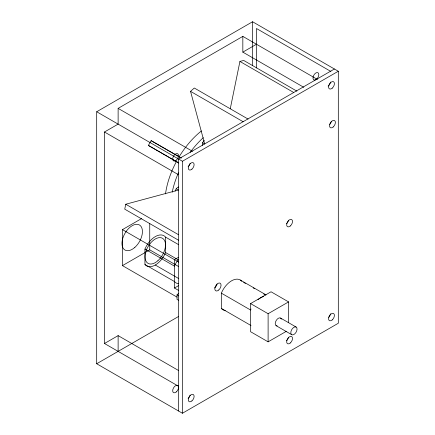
<?xml version="1.0" encoding="UTF-8"?>
<svg xmlns="http://www.w3.org/2000/svg" width="435" height="435" viewBox="0 0 435 435"><rect width="100%" height="100%" fill="white"/><g stroke="black" fill="none" stroke-linecap="round" stroke-linejoin="round"><path stroke-width="0.65" d="M176.164 188.73L178.459 190.051L125.748 204.238L124.742 209.164L178.519 240.212M230.284 108.679L239.924 61.444L243.687 60.432L296.882 91.143M178.774 162.978L148.378 145.431L151.13 140.657L181.384 158.063M178.769 300.384L177.018 299.372L177.018 294.87L178.48 293.467M202.411 142.696L204.706 144.018L190.541 91.361L194.304 88.017L248.08 119.07M96.69 111.751L252.572 21.75L338.31 71.248L338.31 323.248L182.428 413.25L96.69 363.752L96.69 111.751L182.428 161.249L338.31 71.248M178.486 386.226L104.482 343.498L104.482 132.001L118.124 124.122L118.124 108.375L242.833 36.377L317.419 79.436M242.833 36.377L242.833 52.124L256.471 44.25M334.412 69.002L178.529 158.998L178.529 410.999M176.996 297.11L122.458 265.622L122.458 229.62L141.609 218.566M122.458 265.622L149.738 249.875L178.475 266.465M178.48 257.302L174.462 259.624L174.462 288.03L178.557 290.395M174.462 288.03L178.48 285.708M104.482 343.498L118.124 335.624L178.486 370.473M96.69 363.752L178.714 316.397M286.235 331.378L268.112 341.839L250.576 331.715L250.576 303.592L271.038 291.776L288.574 301.901L288.574 322.661M250.576 303.592L268.112 313.717L288.574 301.901M148.378 145.431L178.633 162.837M330.899 71.47L256.471 28.498L256.471 67.974M242.833 52.124L303.777 87.31M239.924 61.444L293.701 92.492M190.541 91.361L243.149 121.735M118.124 108.375L192.547 151.342M151.13 140.657L180.944 157.867M104.482 132.001L178.323 174.631M125.748 204.238L178.355 234.612M240.337 280.048L266.057 294.897M178.426 283.691A17.395 10.043 -60 0 1 174.462 281.532L144.937 264.491L144.937 249.076A17.395 10.043 -60 0 1 165.605 237.146L178.519 244.6M243.633 282.391L245.46 283.446M253.224 287.926L254.595 288.72M263.73 293.995L265.557 295.044M280.548 318.056L296.137 327.055A4.41 2.545 -60 0 1 294.74 333.884A4.41 2.545 -60 0 1 290.917 331.677A4.41 2.545 -60 0 1 296.137 327.055M144.937 264.491A17.395 10.043 -60 0 0 165.605 252.561L178.339 259.912M122.458 229.62L178.758 262.126M144.937 249.076L174.462 266.122A17.395 10.043 -60 0 1 178.426 259.38M251.022 325.772A17.221 9.945 -60 0 1 250.576 325.282L221.344 308.41L221.344 293.147L250.576 310.024A17.221 9.945 -60 0 1 251.022 309.019M276.138 325.69L291.727 334.689M155.273 265.018L178.796 278.601M177.018 294.87L178.769 295.887M268.112 313.717L268.112 341.839M252.572 21.75L252.572 65.728M182.428 161.249L182.428 413.25M165.605 237.146L165.605 252.561M149.738 223.383L149.738 249.875M118.124 335.624L118.124 351.377M330.469 82.019A4.132 2.387 -60 0 1 328.126 86.076M190.106 163.37A4.132 2.387 -60 0 1 188.099 166.844M190.106 395.121A4.132 2.387 -60 0 1 188.099 398.59M330.469 313.765A4.132 2.387 -60 0 1 328.67 317.332M277.193 325.88A4.41 2.545 -60 0 1 276.247 320.416A4.41 2.545 -60 0 1 281.342 319.149M258.009 299.677A17.221 9.945 -60 0 1 263.605 296.447M221.344 293.147A17.221 9.945 -60 0 1 241.806 281.336M225.276 310.546A17.221 9.945 -60 0 1 221.344 308.41M288.508 337.179A4.132 2.387 -60 0 1 286.502 340.654M331.378 121.18A4.132 2.387 -60 0 1 329.643 124.394M217.038 284.006A4.41 2.545 -60 0 1 214.607 287.959M288.508 220.181A4.132 2.387 -60 0 1 286.502 223.655M165.512 193.901A63.379 36.594 -60 0 1 176.441 161.526M178.997 157.04A63.379 36.594 -60 0 1 201.389 130.951M172.211 192.237A63.379 36.594 -60 0 1 178.432 172.804M190.22 152.304A63.379 36.594 -60 0 1 203.314 137.656M202.471 145.404A4.132 2.387 -60 0 1 204.271 140.309M175.115 191.128A4.132 2.387 -60 0 1 178.606 186.996M316.658 79.137A4.132 2.387 -60 0 0 317.969 72.732A4.132 2.387 -60 0 0 313.08 77.071A4.132 2.387 -60 0 0 316.658 79.137M176.36 160.134A4.132 2.387 -60 0 0 177.67 153.729A4.132 2.387 -60 0 0 172.782 158.068A4.132 2.387 -60 0 0 176.36 160.134M176.36 391.886A4.132 2.387 -60 0 0 177.67 385.481A4.132 2.387 -60 0 0 172.782 389.82A4.132 2.387 -60 0 0 176.36 391.886M134.85 247.379A14.469 8.352 -60 0 0 139.434 224.971A14.469 8.352 -60 0 0 122.317 240.147A14.469 8.352 -60 0 0 134.85 247.379M157.921 260.701A14.469 8.352 -60 0 0 162.505 238.288A14.469 8.352 -60 0 0 145.388 253.464A14.469 8.352 -60 0 0 157.921 260.701M332.248 88.136A4.132 2.387 -60 0 0 333.558 81.731A4.132 2.387 -60 0 0 328.67 86.07A4.132 2.387 -60 0 0 332.248 88.136M191.949 169.133A4.132 2.387 -60 0 0 193.26 162.733A4.132 2.387 -60 0 0 188.371 167.067A4.132 2.387 -60 0 0 191.949 169.133M191.949 400.885A4.132 2.387 -60 0 0 193.26 394.485A4.132 2.387 -60 0 0 188.371 398.819A4.132 2.387 -60 0 0 191.949 400.885M290.352 342.949A4.132 2.387 -60 0 0 291.662 336.543A4.132 2.387 -60 0 0 286.774 340.882A4.132 2.387 -60 0 0 290.352 342.949M332.248 319.888A4.132 2.387 -60 0 0 333.558 313.483A4.132 2.387 -60 0 0 328.67 317.822A4.132 2.387 -60 0 0 332.248 319.888M333.221 126.949A4.132 2.387 -60 0 0 334.531 120.544A4.132 2.387 -60 0 0 329.643 124.883A4.132 2.387 -60 0 0 333.221 126.949M218.745 290.009A4.41 2.545 -60 0 0 220.143 283.18A4.41 2.545 -60 0 0 214.928 287.807A4.41 2.545 -60 0 0 218.745 290.009M290.352 225.95A4.132 2.387 -60 0 0 291.662 219.544A4.132 2.387 -60 0 0 286.774 223.884A4.132 2.387 -60 0 0 290.352 225.95"/></g></svg>
